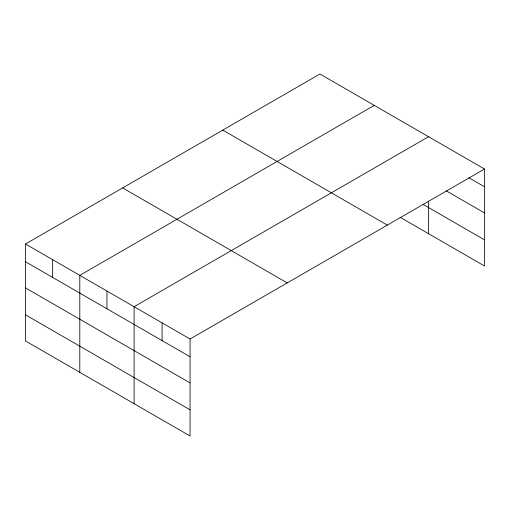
<?xml version="1.0" encoding="UTF-8"?>
<svg xmlns="http://www.w3.org/2000/svg" width="510" height="510" viewBox="0 0 510 510"><rect width="100%" height="100%" fill="white"/><g stroke="black" fill="none" stroke-linecap="round" stroke-linejoin="round"><path stroke-width="0.76" d="M484.5 169.014L319.942 74.007L25.5 244.003L25.5 340.986L190.058 435.993L190.058 339.01L484.5 169.014L484.5 265.997L400.044 217.234M374.251 105.36L79.802 275.355L79.802 372.338M428.553 136.712L134.105 306.708L134.105 403.69M468.805 177.703L484.5 186.768M446.288 190.848L484.5 212.912M423.121 204.414L484.5 239.847M222.781 130.107L387.332 225.114M122.668 187.909L287.219 282.91M25.5 244.003L190.058 339.01M25.5 261.757L190.058 356.764M25.5 287.901L190.058 382.908M25.5 314.842L190.058 409.842M428.553 201.208L428.553 233.695M162.078 322.862L162.078 340.61M106.953 291.031L106.953 308.786M52.651 259.679L52.651 277.434"/></g></svg>
